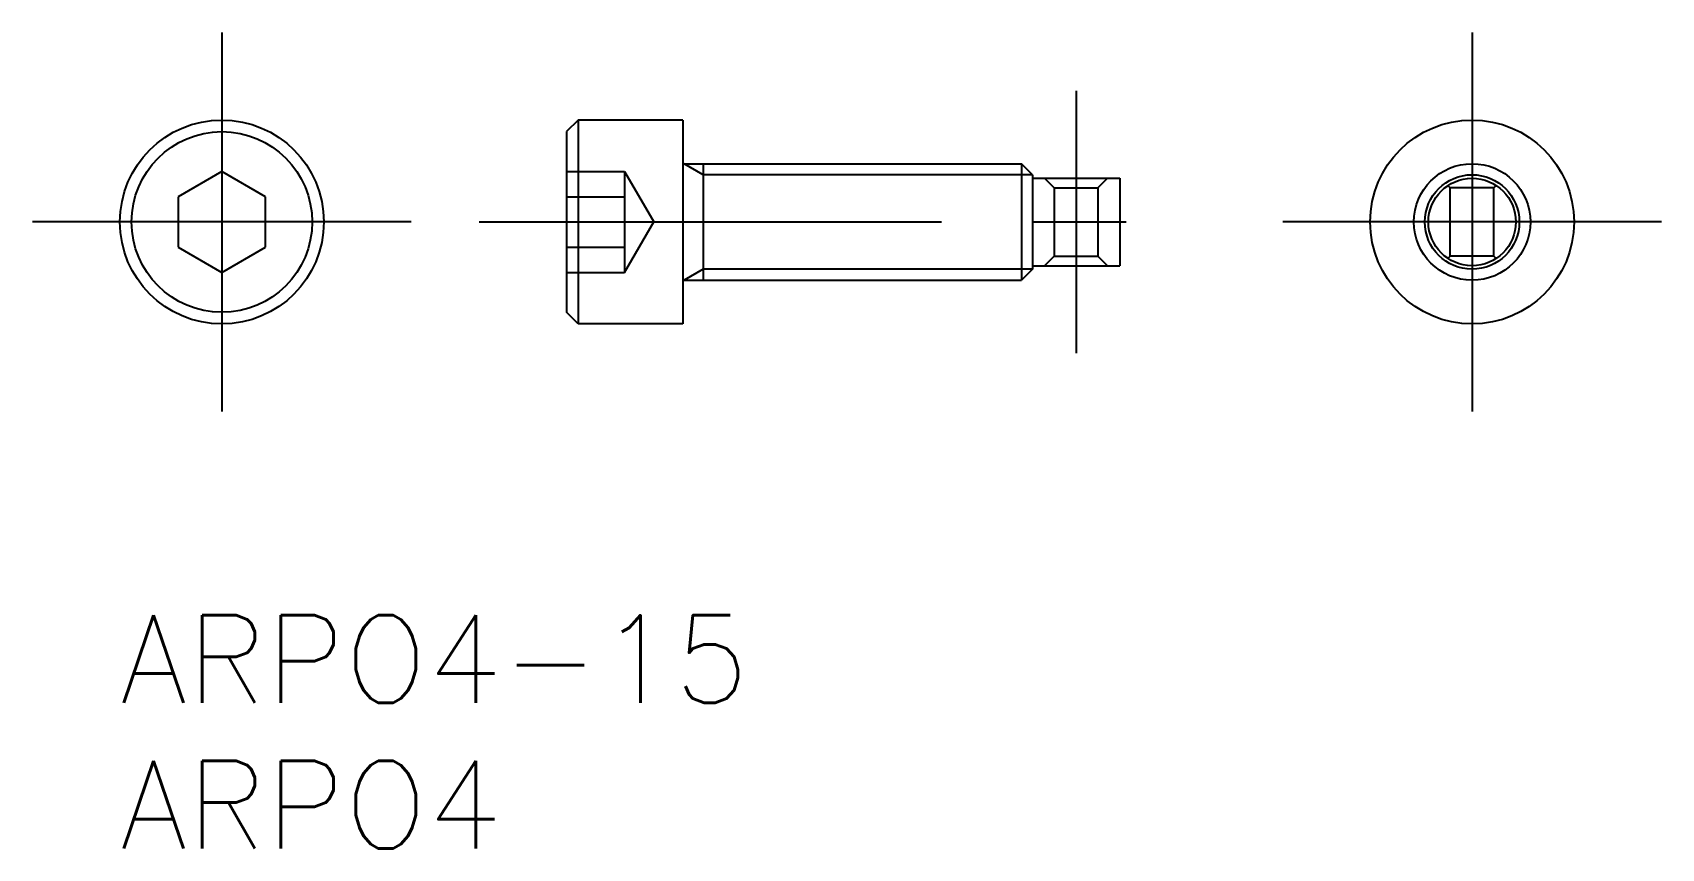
# Model space of a CAD drawing. Extents: x -3 to 52.9, y -8 to 20.
import ezdxf

# ---------------------------------------------------------------- set-up
doc = ezdxf.new("R2010")
doc.units = 0
doc.header["$LTSCALE"] = 0.5
doc.linetypes.add('CENTER', pattern=[50.8, 31.75, -6.35, 6.35, -6.35])
doc.linetypes.add('DASHED', pattern=[19.05, 12.7, -6.35])
for name, color, linetype in [('MSM_CENTER', 1, 'CENTER'), ('MSM_CONTINUOUS', 7, 'CONTINUOUS'), ('MSM_DASHED', 4, 'DASHED'), ('MSM_NARROW', 5, 'CONTINUOUS'), ('MSM_PART_NUMBER', 7, 'CONTINUOUS')]:
    doc.layers.add(name, color=color, linetype=linetype)
doc.styles.get("Standard").update_dxf_attribs({"font": 'txt.shx', "height": 1, "bigfont": 'bigfont.shx'})

# ---------------------------------------------------------------- blocks, each defined once
blk = doc.blocks.new('*U2')
at = {"layer": 'MSM_PART_NUMBER'}
blk.add_text('ARPO4-15', height=3, dxfattribs=at).set_placement((0, -3))
blk = doc.blocks.new('*U3')
at = {"layer": 'MSM_PART_NUMBER'}
blk.add_text('ARPO4', height=3, dxfattribs=at).set_placement((0, -8))

msp = doc.modelspace()

# ---------------------------------------------------------------- linework, layer by layer
at = {"layer": 'MSM_CENTER'}
for p, q in [((3.5, 20), (3.5, 7)), ((46.429, 20), (46.429, 7)), ((32.83, 18), (32.83, 9)), ((10, 13.5), (-3, 13.5)), ((12.33, 13.5), (37.33, 13.5)), ((52.929, 13.5), (39.929, 13.5))]:
    msp.add_line(p, q, dxfattribs=at)
at = {"layer": 'MSM_CONTINUOUS'}
for p, q in [((15.73, 17), (15.33, 16.6)), ((15.73, 17), (15.73, 10)), ((19.33, 17), (15.73, 17)), ((19.33, 17), (19.33, 10)), ((15.33, 16.6), (15.33, 10.4)), ((3.5, 15.232), (2, 14.366)), ((5, 14.366), (3.5, 15.232)), ((19.33, 15.5), (30.951, 15.5)), ((20.03, 15.5), (20.03, 11.5)), ((30.951, 15.5), (30.951, 11.5)), ((31.33, 15.121), (30.951, 15.5)), ((31.33, 15.121), (31.33, 11.879)), ((31.33, 15), (34.33, 15)), ((34.33, 15), (34.33, 12)), ((2, 14.366), (2, 12.634)), ((5, 12.634), (5, 14.366)), ((2, 12.634), (3.5, 11.768)), ((3.5, 11.768), (5, 12.634)), ((31.33, 11.879), (30.951, 11.5)), ((31.33, 12), (34.33, 12)), ((19.33, 11.5), (30.951, 11.5)), ((15.73, 10), (15.33, 10.4)), ((19.33, 10), (15.73, 10))]:
    msp.add_line(p, q, dxfattribs=at)
for centre, radius in [((3.5, 13.5), 3.5), ((46.429, 13.5), 3.5), ((3.5, 13.5), 3.1), ((46.429, 13.5), 2), ((46.429, 13.5), 1.5)]:
    msp.add_circle(centre, radius, dxfattribs=at)
at = {"layer": 'MSM_DASHED'}
for p, q in [((15.33, 15.232), (17.33, 15.232)), ((17.33, 15.232), (17.33, 11.768)), ((17.33, 15.232), (18.33, 13.5)), ((32.08, 14.67), (31.75, 15)), ((32.08, 14.67), (33.58, 14.67)), ((32.08, 14.67), (32.08, 12.33)), ((33.58, 14.67), (33.91, 15)), ((33.58, 14.67), (33.58, 12.33)), ((45.679, 14.67), (45.6, 14.75)), ((45.679, 12.33), (45.679, 14.67)), ((47.179, 14.67), (45.679, 14.67)), ((47.179, 14.67), (47.259, 14.75)), ((47.179, 12.33), (47.179, 14.67)), ((15.33, 14.366), (17.33, 14.366)), ((17.33, 11.768), (18.33, 13.5)), ((15.33, 12.634), (17.33, 12.634)), ((32.08, 12.33), (31.75, 12)), ((32.08, 12.33), (33.58, 12.33)), ((33.58, 12.33), (33.91, 12)), ((45.679, 12.33), (45.6, 12.25)), ((47.179, 12.33), (45.679, 12.33)), ((47.179, 12.33), (47.259, 12.25)), ((15.33, 11.768), (17.33, 11.768))]:
    msp.add_line(p, q, dxfattribs=at)
at = {"layer": 'MSM_NARROW'}
for p, q in [((20.03, 15.121), (19.374, 15.5)), ((31.33, 15.121), (20.03, 15.121)), ((20.03, 11.879), (19.374, 11.5)), ((31.33, 11.879), (20.03, 11.879))]:
    msp.add_line(p, q, dxfattribs=at)
msp.add_circle((46.429, 13.5), 1.621, dxfattribs=at)

# ---------------------------------------------------------------- block references
at = {"layer": 'MSM_CONTINUOUS'}
for name in ['*U2', '*U3']:
    msp.add_blockref(name, (0, 0), dxfattribs=at)

doc.saveas('drawing.dxf')
